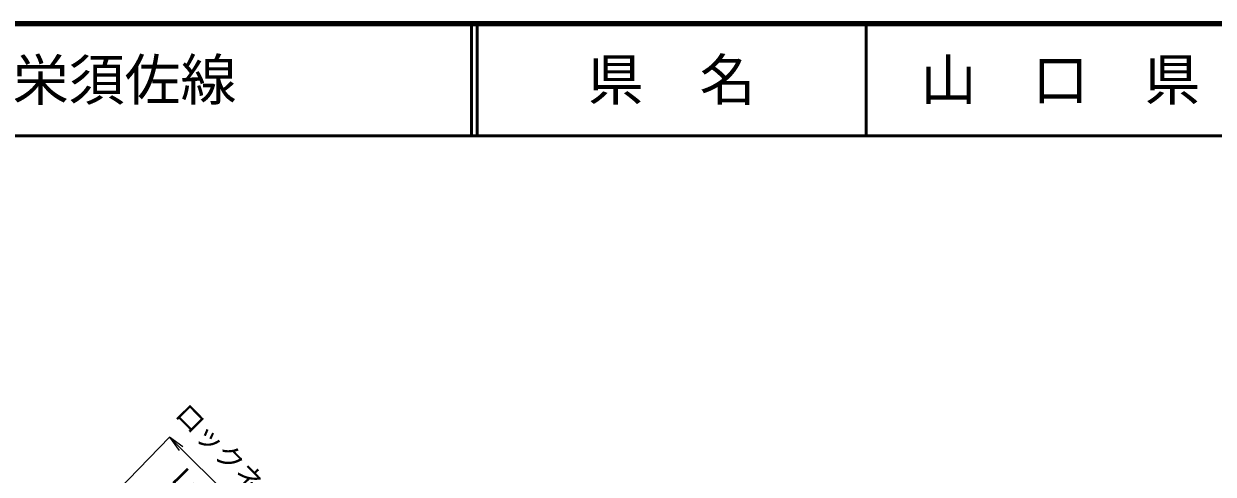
# Model space of a CAD drawing. Units: millimetres, scale not verified. Extents: x 40000 to 680000, y 20000 to 380000.
# Drawn here: x 257727 to 364029, y 339750 to 380000 of the extents above; entities that cross this region are included whole.
import ezdxf
from ezdxf.enums import TextEntityAlignment as Align

# ---------------------------------------------------------------- set-up
doc = ezdxf.new("R2010")
doc.units = ezdxf.units.MM
doc.header["$LTSCALE"] = 1000
for name, color, linetype, lineweight in [('M-BMK-SRVR', 3, 'Continuous', 25), ('M-STR-STR3', 7, 'Continuous', 25), ('M-TTL', 2, 'Continuous', 140), ('M-TTL-LINE', 7, 'Continuous', 50)]:
    doc.layers.add(name, color=color, linetype=linetype, lineweight=lineweight)
doc.layers.add('M-TTL-TXT', color=7, linetype='Continuous')
doc.styles.add('ＭＳ ゴシック', font='')
doc.styles.get('ＭＳ ゴシック').set_extended_font_data('MS Gothic')

# ---------------------------------------------------------------- blocks, each defined once
blk = doc.blocks.new('open_arrow')
at = {"color": 0, "linetype": 'Continuous', "lineweight": -2}
blk.add_lwpolyline([(7.5, 1.25), (0, 0), (7.5, -1.25)], dxfattribs=at)

msp = doc.modelspace()

# ---------------------------------------------------------------- linework, layer by layer
at = {"layer": 'M-BMK-SRVR'}
msp.add_line((270759, 343051), (232007, 303367), dxfattribs=at)
at = {"layer": 'M-STR-STR3'}
msp.add_line((270759, 343051), (281037, 332846), dxfattribs=at)
at = {"layer": 'M-TTL'}
msp.add_line((680000, 380000), (40000, 380000), dxfattribs=at)
at = {"layer": 'M-TTL-LINE'}
for p, q in [((297750, 380000), (297750, 370000)), ((298250, 380000), (298250, 370000)), ((333000, 380000), (333000, 370000)), ((40000, 370000), (680000, 370000))]:
    msp.add_line(p, q, dxfattribs=at)

# ---------------------------------------------------------------- block references
at = {"layer": 'M-STR-STR3', "xscale": 193, "yscale": 193, "rotation": 315.2}
msp.add_blockref('open_arrow', (270759, 343051), dxfattribs=at)

# ---------------------------------------------------------------- texts
at = {"layer": 'M-STR-STR3', "style": 'ＭＳ ゴシック'}
for s, rotation, p in [('ロックネット', 314.519, (270711, 344635)), ('L＝15.0', 314.326, (270439, 338825))]:
    msp.add_text(s, height=1833, rotation=rotation, dxfattribs=at).set_placement(p, align=Align.BOTTOM_LEFT)
at = {"layer": 'M-TTL-TXT', "style": 'ＭＳ ゴシック'}
msp.add_text('主要地方道山口福栄須佐線', height=3666, dxfattribs=at).set_placement((216734, 375000), align=Align.MIDDLE_LEFT)
for s, p in [('県\u3000名', (315625, 375000)), ('山\u3000口\u3000県', (350375, 375000))]:
    msp.add_text(s, height=3666, dxfattribs=at).set_placement(p, align=Align.MIDDLE_CENTER)

doc.saveas('drawing.dxf')
